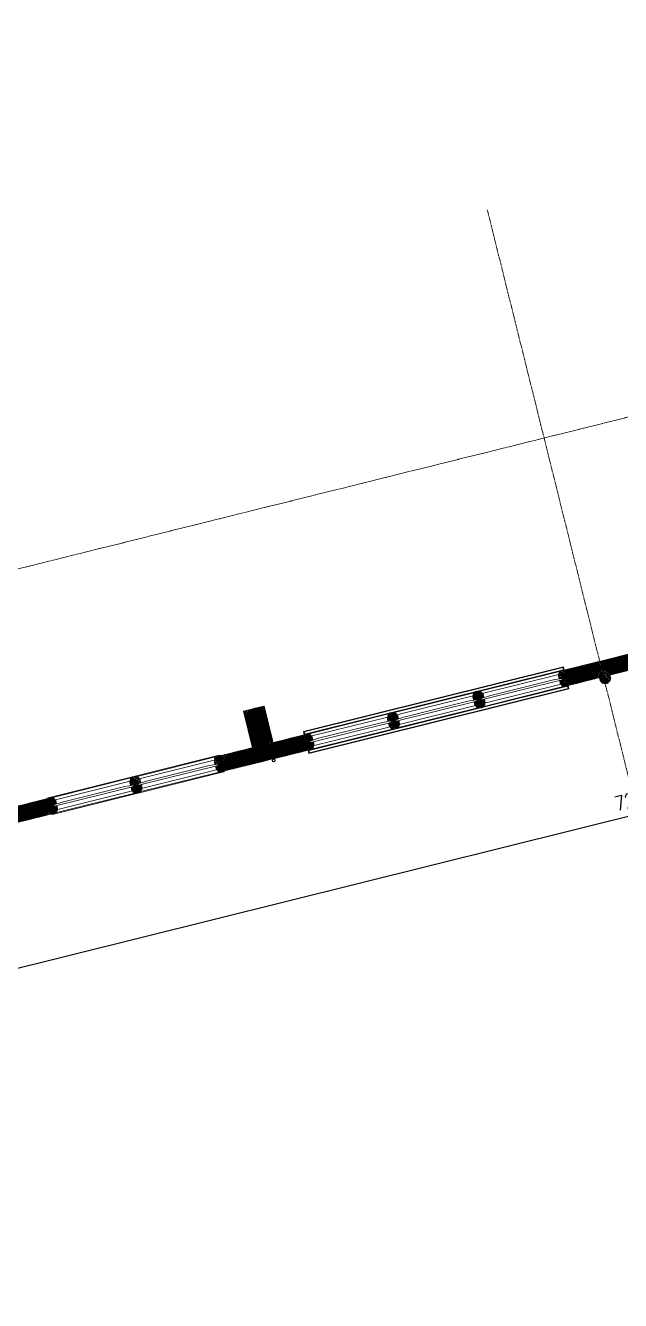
# Model space of a CAD drawing. Header units: inches. Extents: x 122939 to 389145, y 29603 to 574065.
# Drawn here: x 368592 to 370263, y 502983 to 506565 of the extents above; entities that cross this region are included whole.
import ezdxf

# ---------------------------------------------------------------- set-up
doc = ezdxf.new("R2010")
doc.units = ezdxf.units.IN
doc.header["$MEASUREMENT"] = 0
doc.linetypes.add('CENTERX2', pattern=[4, 2.5, -0.5, 0.5, -0.5])
doc.linetypes.add('PHANTOM-Z', pattern=[69.2, 60, -1.4, 2.5, -1.4, 2.5, -1.4])
for name, color, linetype, lineweight in [('a-cut', 30, 'PHANTOM-Z', 18), ('A-Dim-ID', 9, 'Continuous', 20), ('GRC', 41, 'Continuous', 0)]:
    doc.layers.add(name, color=color, linetype=linetype, lineweight=lineweight)
doc.layers.add('FURNITURE', color=252, linetype='Continuous')
doc.layers.add('Layer7', color=8, linetype='Continuous')
doc.styles.add('ST9', font='romans.shx', dxfattribs={"width": 0.8})
doc.dimstyles.new('DIM-20', dxfattribs={"dimscale": 1000, "dimtxt": 0.044, "dimasz": 0.035, "dimexe": 0.022, "dimexo": 0.022, "dimgap": 0.022, "dimtad": 1, "dimdec": 0, "dimzin": 0, "dimdsep": 46, "dimtxsty": 'ST9', "dimblk1": 'ARCHTICK', "dimblk2": 'ARCHTICK', "dimsah": 1, "dimcen": 0.088, "dimdle": 0.04, "dimclrd": 256, "dimclre": 256, "dimclrt": 3, "dimadec": 0, "dimazin": 0, "dimtfac": 1, "dimtdec": 0, "dimtix": 1, "dimtofl": 0, "dimtmove": 1, "dimatfit": 3, "dimldrblk": 'CLOSED', "dimfxl": 1, "dimtolj": 1, "dimtzin": 0, "dimarcsym": 0})
pattern_1 = [(135, (-4101.4994, -5827.568), (-1.76776695, -1.76776695), [])]
pattern_2 = [(135, (-3108.8667, -5827.568), (-1.76776695, -1.76776695), [])]
pattern_3 = [(135, (247.5, 0), (-1.76776695, -1.76776695), [])]

# ---------------------------------------------------------------- blocks, each defined once
blk = doc.blocks.new('_ARCHTICK')
at = {"color": 0, "linetype": 'ByBlock', "const_width": 0.15}
blk.add_lwpolyline([(-0.5, -0.5), (0.5, 0.5)], dxfattribs=at)
blk = doc.blocks.new('*D143')
at = {"layer": 'A-Dim-ID', "lineweight": -2, "transparency": 16777216}
for p, q in [((366750.2, 503463.7), (373872.3, 505235.7)), ((373827.3, 505250.8), (373838.8, 505204.7)), ((366782.8, 503498.1), (366794.3, 503452.1))]:
    blk.add_line(p, q, dxfattribs=at)
at = {"layer": 'Defpoints', "color": 0, "transparency": 16777216}
for p in [(373822, 505272.1, 0), (373833.4, 505226), (366777.5, 503519.5, 0)]:
    blk.add_point(p, dxfattribs=at)
at = {"layer": 'A-Dim-ID', "lineweight": -2, "transparency": 16777216, "xscale": 20, "yscale": 20, "zscale": 20}
for p, rotation in [((373833.4, 505226), 13.9714232829857), ((366789, 503473.4), 193.9714232829857)]:
    blk.add_blockref('_ARCHTICK', p, dxfattribs=dict(at, rotation=rotation))
at = {"layer": 'A-Dim-ID', "color": 3, "transparency": 16777216, "insert": (370301.1, 504390.5), "char_height": 40, "attachment_point": 5, "rotation": 13.9714, "style": 'ST9'}
blk.add_mtext('\\A1;7259', dxfattribs=at)
blk = doc.blocks.new('_CLOSED')
at = {"color": 0, "linetype": 'ByBlock'}
for p, q in [((-1, 0.17), (0, 0)), ((-1, 0.17), (-1, -0.17)), ((0, 0), (-1, -0.17)), ((0, 0), (-1, 0))]:
    blk.add_line(p, q, dxfattribs=at)
blk = doc.blocks.new('A$C276B60FF')
at = {"layer": 'FURNITURE', "color": 0, "lineweight": 5}
for p, q in [((4, -4.7, -468.2), (5.3, -3.4, -468.2)), ((4, -6.4, -468.2), (5.2, -5.2, -468.2)), ((5.2, -4.4, -468.2), (4.2, -4.9, -468.2)), ((5.1, -6.2, -468.2), (4.2, -6.6, -468.2)), ((8, -4.7, -468.2), (6.7, -3.4, -468.2)), ((6.8, -4.4, -468.2), (7.9, -4.9, -468.2)), ((8, -6.4, -468.2), (6.9, -5.2, -468.2)), ((6.9, -6.2, -468.2), (7.9, -6.6, -468.2))]:
    blk.add_line(p, q, dxfattribs=at)
at = {"layer": 'FURNITURE', "color": 0, "lineweight": 5, "elevation": -468.2}
for points in [[(3, -9.9), (3, -7.9, -0.371091), (3.5, -7.4, -0.011049), (5, -7.3, -0.011049)], [(7, -7.3, -0.01116), (8.5, -7.4, -0.382087), (9, -7.9), (9, -9, -0.302252), (8.7, -9.5, -0.080721), (3.5, -10.4, -0.418), (3, -9.9)], [(6.7, -3.4), (6.7, -2.9, 0.873613), (5.4, -3), (5.3, -3.4)]]:
    blk.add_lwpolyline(points, format="xyb", dxfattribs=at)
for points in [[(5.1, -6.2), (5, -7.3)], [(5.2, -4.4), (5.2, -5.2)], [(6.9, -5.2), (6.8, -4.4)], [(7, -7.3), (6.9, -6.2)]]:
    blk.add_lwpolyline(points, dxfattribs=at)
at = {"layer": 'FURNITURE', "color": 0, "lineweight": 5}
for centre, start, end in [((4.1, -4.8, -468.2), 141.1325, 292.0729), ((4.1, -6.5, -468.2), 141.1325, 292.0729), ((7.9, -4.8, -468.2), 247.9271, 38.8675), ((7.9, -6.5, -468.2), 247.9271, 38.8675)]:
    blk.add_arc(centre, 0.1, start, end, dxfattribs=at)
blk = doc.blocks.new('french door top')
at = {"lineweight": 0}
h = blk.add_hatch(dxfattribs=at)
h.set_pattern_fill('ANSI31', color=8, scale=20, angle=90)
h.paths.add_polyline_path([(5903.7, 5862.5), (6003.7, 5862.5), (6003.7, 5906.5), (5903.7, 5906.5)])
h = blk.add_hatch(dxfattribs=at)
h.set_pattern_fill('ANSI31', color=8, scale=20)
h.paths.add_polyline_path([(6003.7, 5860.5), (6013.7, 5860.5), (6013.7, 5887.5), (6023.7, 5887.5), (6023.7, 5898.5), (6021.7, 5898.5, 0.414214), (6013.7, 5906.5), (6013.7, 5908.5), (6003.7, 5908.5)])
h = blk.add_hatch(dxfattribs=at)
h.set_pattern_fill('ANSI31', color=8, scale=20, angle=90)
h.paths.add_polyline_path([(6023.7, 5881.5), (6013.7, 5881.5), (6013.7, 5862.5, 0.414214), (6021.7, 5870.5), (6023.7, 5870.5)])
h = blk.add_hatch(dxfattribs=at)
h.set_pattern_fill('ANSI31', color=8, scale=20)
edge = h.paths.add_edge_path()
edge.add_line((6251.2, 5860.5), (6251.2, 5887.5))
edge.add_line((6251.2, 5887.5), (6241.2, 5887.5))
edge.add_line((6241.2, 5887.5), (6241.2, 5898.5))
edge.add_line((6241.2, 5898.5), (6243.2, 5898.5))
edge.add_arc((6251.2, 5898.5), 8, 90, 180, ccw=False)
edge.add_line((6251.2, 5906.5), (6251.2, 5908.5))
edge.add_line((6251.2, 5908.5), (6261.2, 5908.5))
edge.add_line((6261.2, 5908.5), (6261.2, 5906.5))
edge.add_arc((6261.2, 5898.5), 8, 0, 90, ccw=False)
edge.add_line((6269.2, 5898.5), (6271.2, 5898.5))
edge.add_line((6271.2, 5898.5), (6271.2, 5887.5))
edge.add_line((6271.2, 5887.5), (6261.2, 5887.5))
edge.add_line((6261.2, 5887.5), (6261.2, 5860.5))
edge.add_line((6261.2, 5860.5), (6251.2, 5860.5))
h = blk.add_hatch(dxfattribs=at)
h.set_pattern_fill('ANSI31', color=8, scale=20, angle=90)
edge = h.paths.add_edge_path()
edge.add_line((6251.2, 5862.5), (6251.2, 5881.5))
edge.add_line((6251.2, 5881.5), (6241.2, 5881.5))
edge.add_line((6241.2, 5881.5), (6241.2, 5870.5))
edge.add_line((6241.2, 5870.5), (6243.2, 5870.5))
edge.add_arc((6251.2, 5870.5), 8, 180, 270)
h = blk.add_hatch(dxfattribs=at)
h.set_pattern_fill('ANSI31', color=8, scale=20, angle=90)
edge = h.paths.add_edge_path()
edge.add_line((6261.2, 5862.5), (6261.2, 5881.5))
edge.add_line((6261.2, 5881.5), (6271.2, 5881.5))
edge.add_line((6271.2, 5881.5), (6271.2, 5870.5))
edge.add_line((6271.2, 5870.5), (6269.2, 5870.5))
edge.add_arc((6261.2, 5870.5), 8, -90, 0, ccw=False)
h = blk.add_hatch(dxfattribs=at)
h.set_pattern_fill('ANSI31', color=8, scale=20)
h.set_pattern_definition([(45, (247.5, 0), (-1.76776695, 1.76776695), [])])
edge = h.paths.add_edge_path()
edge.add_line((6498.7, 5860.5), (6498.7, 5887.5))
edge.add_line((6498.7, 5887.5), (6488.7, 5887.5))
edge.add_line((6488.7, 5887.5), (6488.7, 5898.5))
edge.add_line((6488.7, 5898.5), (6490.7, 5898.5))
edge.add_arc((6498.7, 5898.5), 8, 90, 180, ccw=False)
edge.add_line((6498.7, 5906.5), (6498.7, 5908.5))
edge.add_line((6498.7, 5908.5), (6508.7, 5908.5))
edge.add_line((6508.7, 5908.5), (6508.7, 5906.5))
edge.add_arc((6508.7, 5898.5), 8, 0, 90, ccw=False)
edge.add_line((6516.7, 5898.5), (6518.7, 5898.5))
edge.add_line((6518.7, 5898.5), (6518.7, 5887.5))
edge.add_line((6518.7, 5887.5), (6508.7, 5887.5))
edge.add_line((6508.7, 5887.5), (6508.7, 5860.5))
edge.add_line((6508.7, 5860.5), (6498.7, 5860.5))
h = blk.add_hatch(dxfattribs=at)
h.set_pattern_fill('ANSI31', color=8, scale=20, angle=90)
h.set_pattern_definition(pattern_3)
edge = h.paths.add_edge_path()
edge.add_line((6498.7, 5862.5), (6498.7, 5881.5))
edge.add_line((6498.7, 5881.5), (6488.7, 5881.5))
edge.add_line((6488.7, 5881.5), (6488.7, 5870.5))
edge.add_line((6488.7, 5870.5), (6490.7, 5870.5))
edge.add_arc((6498.7, 5870.5), 8, 180, 270)
h = blk.add_hatch(dxfattribs=at)
h.set_pattern_fill('ANSI31', color=8, scale=20, angle=90)
h.set_pattern_definition(pattern_3)
edge = h.paths.add_edge_path()
edge.add_line((6508.7, 5862.5), (6508.7, 5881.5))
edge.add_line((6508.7, 5881.5), (6518.7, 5881.5))
edge.add_line((6518.7, 5881.5), (6518.7, 5870.5))
edge.add_line((6518.7, 5870.5), (6516.7, 5870.5))
edge.add_arc((6508.7, 5870.5), 8, -90, 0, ccw=False)
h = blk.add_hatch(dxfattribs=at)
h.set_pattern_fill('ANSI31', color=8, scale=20)
h.paths.add_polyline_path([(6736.2, 5898.5), (6738.2, 5898.5, -0.414214), (6746.2, 5906.5), (6746.2, 5908.5), (6756.2, 5908.5), (6756.2, 5860.5), (6746.2, 5860.5), (6746.2, 5887.5), (6736.2, 5887.5)])
h = blk.add_hatch(dxfattribs=at)
h.set_pattern_fill('ANSI31', color=8, scale=20, angle=90)
h.paths.add_polyline_path([(6736.2, 5881.5), (6746.2, 5881.5), (6746.2, 5862.5, -0.414214), (6738.2, 5870.5), (6736.2, 5870.5)])
h = blk.add_hatch(dxfattribs=at)
h.set_pattern_fill('ANSI31', color=8, scale=20, angle=90)
edge = h.paths.add_edge_path()
edge.add_line((6856.2, 5862.5), (6756.2, 5862.5))
edge.add_line((6756.2, 5862.5), (6756.2, 5906.5))
edge.add_line((6756.2, 5906.5), (6855.8, 5906.5))
edge.add_line((6855.8, 5906.5), (6855.8, 5862.5))
at = {"color": 8, "lineweight": 0}
for p, q in [((6746.2, 5908.5), (6013.7, 5908.5)), ((6251.2, 5906.5), (6013.7, 5906.5)), ((6243.2, 5898.5), (6021.7, 5898.5)), ((6498.7, 5906.5), (6261.2, 5906.5)), ((6490.7, 5898.5), (6269.2, 5898.5)), ((6746.2, 5906.5), (6508.7, 5906.5)), ((6736.2, 5898.5), (6516.7, 5898.5)), ((6251.2, 5862.5), (6013.7, 5862.5)), ((6746.2, 5860.5), (6013.7, 5860.5)), ((6243.2, 5870.5), (6021.7, 5870.5)), ((6498.7, 5862.5), (6261.2, 5862.5)), ((6490.7, 5870.5), (6269.2, 5870.5)), ((6746.2, 5862.5), (6508.7, 5862.5)), ((6736.2, 5870.5), (6516.7, 5870.5))]:
    blk.add_line(p, q, dxfattribs=at)
at = {"color": 0, "lineweight": -2, "elevation": 0}
for points in [[(5903.7, 5862.5), (6003.7, 5862.5), (6003.7, 5906.5), (5903.7, 5906.5), (5903.7, 5862.5)], [(6856.2, 5862.5), (6756.2, 5862.5), (6756.2, 5906.5), (6855.8, 5906.5), (6855.8, 5862.5)]]:
    blk.add_lwpolyline(points, dxfattribs=at)
for points in [[(6013.7, 5860.5), (6003.7, 5860.5), (6003.7, 5908.5), (6013.7, 5908.5), (6013.7, 5906.5, -0.414214), (6021.7, 5898.5), (6023.7, 5898.5), (6023.7, 5887.5), (6013.7, 5887.5), (6013.7, 5860.5)], [(6013.7, 5862.5), (6013.7, 5881.5), (6023.7, 5881.5), (6023.7, 5870.5), (6021.7, 5870.5, -0.414214), (6013.7, 5862.5, 1)], [(6251.2, 5862.5), (6251.2, 5881.5), (6241.2, 5881.5), (6241.2, 5870.5), (6243.2, 5870.5, 0.414214), (6251.2, 5862.5, -1)], [(6261.2, 5862.5), (6261.2, 5881.5), (6271.2, 5881.5), (6271.2, 5870.5), (6269.2, 5870.5, -0.414214), (6261.2, 5862.5, 1)], [(6746.2, 5860.5), (6756.2, 5860.5), (6756.2, 5908.5), (6746.2, 5908.5), (6746.2, 5906.5, 0.414214), (6738.2, 5898.5), (6736.2, 5898.5), (6736.2, 5887.5), (6746.2, 5887.5), (6746.2, 5860.5)], [(6746.2, 5862.5), (6746.2, 5881.5), (6736.2, 5881.5), (6736.2, 5870.5), (6738.2, 5870.5, 0.414214), (6746.2, 5862.5, -1)]]:
    blk.add_lwpolyline(points, format="xyb", dxfattribs=at)
at = {"color": 0, "elevation": 0}
for points in [[(6040, 5887.7), (6015.7, 5885.7), (6015.7, 5881.7), (6249.2, 5881.7), (6249.2, 5885.7), (6225, 5887.7)], [(6535, 5887.7), (6510.7, 5885.7), (6510.7, 5881.7), (6744.2, 5881.7), (6744.2, 5885.7), (6720, 5887.7)]]:
    blk.add_lwpolyline(points, close=True, dxfattribs=at)
at = {"color": 0, "lineweight": -2, "elevation": 0}
blk.add_lwpolyline([(6251.2, 5860.5), (6251.2, 5887.5), (6241.2, 5887.5), (6241.2, 5898.5), (6243.2, 5898.5, -0.414214), (6251.2, 5906.5), (6251.2, 5908.5), (6261.2, 5908.5), (6261.2, 5906.5, -0.414214), (6269.2, 5898.5), (6271.2, 5898.5), (6271.2, 5887.5), (6261.2, 5887.5), (6261.2, 5860.5)], format="xyb", close=True, dxfattribs=at)
at = {"color": 0}
blk.add_lwpolyline([(6287.5, 5887.7), (6263.2, 5885.7), (6263.2, 5881.7), (6496.7, 5881.7), (6496.7, 5885.7), (6472.5, 5887.7)], close=True, dxfattribs=at)
at = {"color": 0, "lineweight": -2}
blk.add_lwpolyline([(6508.7, 5860.5), (6508.7, 5887.5), (6518.7, 5887.5), (6518.7, 5898.5), (6516.7, 5898.5, 0.414214), (6508.7, 5906.5), (6508.7, 5908.5), (6498.7, 5908.5), (6498.7, 5906.5, 0.414214), (6490.7, 5898.5), (6488.7, 5898.5), (6488.7, 5887.5), (6498.7, 5887.5), (6498.7, 5860.5)], format="xyb", close=True, dxfattribs=at)
for points in [[(6498.7, 5862.5), (6498.7, 5881.5), (6488.7, 5881.5), (6488.7, 5870.5), (6490.7, 5870.5, 0.414214), (6498.7, 5862.5, -1)], [(6508.7, 5862.5), (6508.7, 5881.5), (6518.7, 5881.5), (6518.7, 5870.5), (6516.7, 5870.5, -0.414214), (6508.7, 5862.5, 1)]]:
    blk.add_lwpolyline(points, format="xyb", dxfattribs=at)
blk = doc.blocks.new('A$C419e398c')
at = {"lineweight": 0}
h = blk.add_hatch(dxfattribs=at)
h.set_pattern_fill('ANSI31', color=8, scale=20)
h.set_pattern_definition([(45, (-4101.4994, -5827.568), (-1.76776695, 1.76776695), [])])
edge = h.paths.add_edge_path()
edge.add_line((1802.2, 416.3), (1818.5, 416.3))
edge.add_line((1818.5, 416.3), (1818.5, 427.3))
edge.add_line((1818.5, 427.3), (1816.5, 427.3))
edge.add_arc((1808.5, 427.3), 8, -0.0001, 89.9999)
edge.add_line((1808.5, 435.3), (1808.5, 437.3))
edge.add_line((1808.5, 437.3), (1798.5, 437.3))
edge.add_line((1798.5, 437.3), (1798.5, 435.3))
edge.add_arc((1798.5, 427.3), 8, 89.9999, 179.9999)
edge.add_line((1790.5, 427.3), (1788.5, 427.3))
edge.add_line((1788.5, 427.3), (1788.5, 418.3))
edge.add_line((1788.5, 418.3), (1798.5, 418.3))
edge.add_line((1798.5, 418.3), (1802.2, 418.3))
edge.add_line((1802.2, 418.3), (1802.2, 416.3))
h = blk.add_hatch(dxfattribs=at)
h.set_pattern_fill('ANSI31', color=8, scale=20, angle=90)
h.set_pattern_definition(pattern_1)
h.paths.add_polyline_path([(103.3, 416.3), (203.3, 416.3), (203.3, 372.3), (103.3, 372.3)])
h = blk.add_hatch(dxfattribs=at)
h.set_pattern_fill('ANSI31', color=8, scale=20)
h.set_pattern_definition([(45, (-3359.5162, -5827.568), (-1.76776695, 1.76776695), [])])
h.paths.add_polyline_path([(223.3, 380.3), (221.3, 380.3, -0.414214), (213.3, 372.3), (213.3, 370.3), (203.3, 370.3), (203.3, 418.3), (213.3, 418.3), (213.3, 391.3), (223.3, 391.3)])
h = blk.add_hatch(dxfattribs=at)
h.set_pattern_fill('ANSI31', color=8, scale=20, angle=90)
h.set_pattern_definition([(135, (-3359.5162, -5827.568), (-1.76776695, -1.76776695), [])])
h.paths.add_polyline_path([(223.3, 397.3), (213.3, 397.3), (213.3, 416.3, -0.414214), (221.3, 408.3), (223.3, 408.3)])
h = blk.add_hatch(dxfattribs=at)
h.set_pattern_fill('ANSI31', color=8, scale=20)
h.set_pattern_definition([(45, (-3108.8667, -5827.568), (-1.76776695, 1.76776695), [])])
edge = h.paths.add_edge_path()
edge.add_line((457.6, 418.3), (457.6, 391.3))
edge.add_line((457.6, 391.3), (467.6, 391.3))
edge.add_line((467.6, 391.3), (467.6, 380.3))
edge.add_line((467.6, 380.3), (465.6, 380.3))
edge.add_arc((457.6, 380.3), 8, -90.0001, -0.0001, ccw=False)
edge.add_line((457.6, 372.3), (457.6, 370.3))
edge.add_line((457.6, 370.3), (447.6, 370.3))
edge.add_line((447.6, 370.3), (447.6, 372.3))
edge.add_arc((447.6, 380.3), 8, -180.0001, -90.0001, ccw=False)
edge.add_line((439.6, 380.3), (437.6, 380.3))
edge.add_line((437.6, 380.3), (437.6, 391.3))
edge.add_line((437.6, 391.3), (447.6, 391.3))
edge.add_line((447.6, 391.3), (447.6, 418.3))
edge.add_line((447.6, 418.3), (457.6, 418.3))
h = blk.add_hatch(dxfattribs=at)
h.set_pattern_fill('ANSI31', color=8, scale=20, angle=90)
h.set_pattern_definition(pattern_2)
edge = h.paths.add_edge_path()
edge.add_line((447.6, 416.3), (447.6, 397.3))
edge.add_line((447.6, 397.3), (437.6, 397.3))
edge.add_line((437.6, 397.3), (437.6, 408.3))
edge.add_line((437.6, 408.3), (439.6, 408.3))
edge.add_arc((447.6, 408.3), 8, -270.0001, -180.0001, ccw=False)
h = blk.add_hatch(dxfattribs=at)
h.set_pattern_fill('ANSI31', color=8, scale=20, angle=90)
h.set_pattern_definition(pattern_2)
edge = h.paths.add_edge_path()
edge.add_line((457.6, 416.3), (457.6, 397.3))
edge.add_line((457.6, 397.3), (467.6, 397.3))
edge.add_line((467.6, 397.3), (467.6, 408.3))
edge.add_line((467.6, 408.3), (465.6, 408.3))
edge.add_arc((457.6, 408.3), 8, -0.0001, 89.9999)
h = blk.add_hatch(dxfattribs=at)
h.set_pattern_fill('ANSI31', color=8, scale=20)
h.set_pattern_definition([(45, (-4103.5846, -5827.568), (-1.76776695, 1.76776695), [])])
h.paths.add_polyline_path([(682.1, 380.3), (684.1, 380.3, 0.414214), (692.1, 372.3), (692.1, 370.3), (702.1, 370.3), (702.1, 418.3), (692.1, 418.3), (692.1, 391.3), (682.1, 391.3)])
h = blk.add_hatch(dxfattribs=at)
h.set_pattern_fill('ANSI31', color=8, scale=20, angle=90)
h.set_pattern_definition([(135, (-4103.5846, -5827.568), (-1.76776695, -1.76776695), [])])
h.paths.add_polyline_path([(682.1, 397.3), (692.1, 397.3), (692.1, 416.3, 0.414214), (684.1, 408.3), (682.1, 408.3)])
h = blk.add_hatch(dxfattribs=at)
h.set_pattern_fill('ANSI31', color=8, scale=20, angle=90)
h.set_pattern_definition(pattern_1)
h.paths.add_polyline_path([(802, 416.3), (702, 416.3), (702, 372.3), (802, 372.3)])
h = blk.add_hatch(dxfattribs=at)
h.set_pattern_fill('ANSI31', color=8, scale=20, angle=90)
h.set_pattern_definition(pattern_1)
h.paths.add_polyline_path([(795.3, 372.3), (795.3, 266.3), (855.3, 266.3), (855.3, 369.3), (850.3, 369.3), (850.3, 363.3), (848.3, 363.3), (848.3, 369.3), (843.3, 369.3), (843.3, 416.3), (802, 416.3), (802, 372.3)])
at = {"color": 8, "lineweight": 0}
for p, q in [((692, 418.3, 0), (213.3, 418.3, 0)), ((447.6, 416.3, 0), (213.3, 416.3, 0)), ((439.6, 408.3, 0), (223.3, 408.3, 0)), ((692, 416.3, 0), (457.6, 416.3, 0)), ((682, 408.3, 0), (465.6, 408.3, 0)), ((447.6, 372.3, 0), (213.3, 372.3, 0)), ((695.5, 370.3, 0), (213.3, 370.3, 0)), ((439.6, 380.3, 0), (223.3, 380.3, 0)), ((692, 372.3, 0), (457.6, 372.3, 0)), ((682, 380.3, 0), (465.6, 380.3, 0))]:
    blk.add_line(p, q, dxfattribs=at)
at = {"color": 0, "lineweight": -2}
blk.add_line((459, 407.8, 0), (459, 407.8, 0), dxfattribs=at)
at = {"color": 252}
for p, q in [((841.6, 417.8, 0), (841.6, 385.2, 0)), ((843.3, 385.2, 0), (843.3, 416.8, 0)), ((845.7, 385.2, 0), (845.7, 416.8, 0)), ((847.4, 417.8, 0), (847.4, 385.2, 0))]:
    blk.add_line(p, q, dxfattribs=at)
at = {"color": 0, "lineweight": -2, "elevation": 0}
for points in [[(1802.2, 416.3), (1802.2, 416.3), (1818.5, 416.3), (1818.5, 427.3), (1816.5, 427.3, 0.414214), (1808.5, 435.3), (1808.5, 437.3), (1798.5, 437.3), (1798.5, 435.3, 0.414214), (1790.5, 427.3), (1788.5, 427.3), (1788.5, 418.3), (1798.5, 418.3), (1802.2, 418.3)], [(447.6, 418.3), (447.6, 391.3), (437.6, 391.3), (437.6, 380.3), (439.6, 380.3, 0.414214), (447.6, 372.3), (447.6, 370.3), (457.6, 370.3), (457.6, 372.3, 0.414214), (465.6, 380.3), (467.6, 380.3), (467.6, 391.3), (457.6, 391.3), (457.6, 418.3)]]:
    blk.add_lwpolyline(points, format="xyb", close=True, dxfattribs=at)
for points in [[(103.3, 416.3), (203.3, 416.3), (203.3, 372.3), (103.3, 372.3), (103.3, 416.3)], [(802, 416.3), (702, 416.3), (702, 372.3), (802, 372.3), (802, 416.3)]]:
    blk.add_lwpolyline(points, dxfattribs=at)
for points in [[(213.3, 418.3), (203.3, 418.3), (203.3, 370.3), (213.3, 370.3), (213.3, 372.3, 0.414214), (221.3, 380.3), (223.3, 380.3), (223.3, 391.3), (213.3, 391.3), (213.3, 418.3)], [(213.3, 416.3), (213.3, 397.3), (223.3, 397.3), (223.3, 408.3), (221.3, 408.3, 0.414214), (213.3, 416.3, -1)], [(447.6, 416.3), (447.6, 397.3), (437.6, 397.3), (437.6, 408.3), (439.6, 408.3, -0.414214), (447.6, 416.3, 1)], [(457.6, 416.3), (457.6, 397.3), (467.6, 397.3), (467.6, 408.3), (465.6, 408.3, 0.414214), (457.6, 416.3, -1)], [(692, 418.3), (702, 418.3), (702, 370.3), (692, 370.3), (692, 372.3, -0.414214), (684, 380.3), (682, 380.3), (682, 391.3), (692, 391.3), (692, 418.3)], [(692, 416.3), (692, 397.3), (682, 397.3), (682, 408.3), (684, 408.3, -0.414214), (692, 416.3, 1)]]:
    blk.add_lwpolyline(points, format="xyb", dxfattribs=at)
at = {"color": 0, "elevation": 0}
for points in [[(239.5, 391.1), (215.3, 393.1), (215.3, 397.1), (445.6, 397.1), (445.6, 393.1), (421.4, 391.1)], [(665.7, 391.1), (690, 393.1), (690, 397.1), (459.6, 397.1), (459.6, 393.1), (483.9, 391.1)]]:
    blk.add_lwpolyline(points, close=True, dxfattribs=at)
at = {"color": 0, "lineweight": -2, "elevation": 0}
blk.add_lwpolyline([(795.3, 372.3), (795.3, 266.3), (855.3, 266.3), (855.3, 369.3), (850.3, 369.3), (850.3, 363.3), (848.3, 363.3), (848.3, 369.3), (843.3, 369.3), (843.3, 416.3), (802, 416.3), (802, 372.3)], close=True, dxfattribs=at)
at = {"color": 8, "lineweight": 0, "elevation": 0}
for points in [[(945.3, 416.3), (945.3, 426.3), (1697.8, 426.3), (1697.8, 416.3)], [(947.3, 418.3), (947.3, 424.3), (1695.8, 424.3), (1695.8, 418.3)], [(945.3, 372.3), (945.3, 362.3), (1697.8, 362.3), (1697.8, 372.3)], [(947.3, 370.3), (947.3, 364.3), (1695.8, 364.3), (1695.8, 370.3)]]:
    blk.add_lwpolyline(points, dxfattribs=at)
at = {"color": 252}
for radius in [4.31, 3.53]:
    blk.add_circle((844.5, 421, 0), radius, dxfattribs=at)
at = {"color": 0, "rotation": 179.999884685727}
blk.add_blockref('french door top', (7701.5, 6278.8, 0), dxfattribs=at)
at = {"color": 0, "xscale": -1, "rotation": 179.9998846857269}
blk.add_blockref('french door top', (-4101.5, 6278.8, 0), dxfattribs=at)
at = {"xscale": -1, "rotation": 179.9998846857269}
blk.add_blockref('A$C276B60FF', (843.3, 362, 468.2), dxfattribs=at)
blk = doc.blocks.new('floor plan')
at = {"xscale": -1, "rotation": 179.9997670953166}
blk.add_blockref('A$C419e398c', (-1831.9, -152.3, 0), dxfattribs=at)

msp = doc.modelspace()

# ---------------------------------------------------------------- linework, layer by layer
at = {"layer": 'Layer7', "linetype": 'CENTERX2', "lineweight": 0, "ltscale": 3}
msp.add_line((371517.644, 499499.076, 0), (369888.564, 506046.869, 0), dxfattribs=at)

# ---------------------------------------------------------------- dimensions: what is measured, and where the dimension line sits
at = {"layer": 'A-Dim-ID'}
dim = msp.add_linear_dim(base=(373833.442, 505226.049, 0), p1=(366777.534, 503519.469, 0), p2=(373821.981, 505272.114, 0), angle=13.971423, dimstyle='DIM-20', override={"dimtxt": 0.04, "dimasz": 0.02}, dxfattribs=at)
dim.commit()
dim.dimension.update_dxf_attribs({"geometry": '*D143', "text_midpoint": (370301.078, 504390.484, 0)})

# ---------------------------------------------------------------- next in the draw order: block references
at = {"layer": 'GRC', "rotation": 13.9714232829857}
msp.add_blockref('floor plan', (370108.21, 505295.133, 0), dxfattribs=at)

# ---------------------------------------------------------------- next in the draw order: linework, layer by layer
at = {"layer": 'a-cut'}
msp.add_line((365312.382, 504227.773, 0), (374706.012, 506564.892, 0), dxfattribs=at)

doc.saveas('drawing.dxf')
